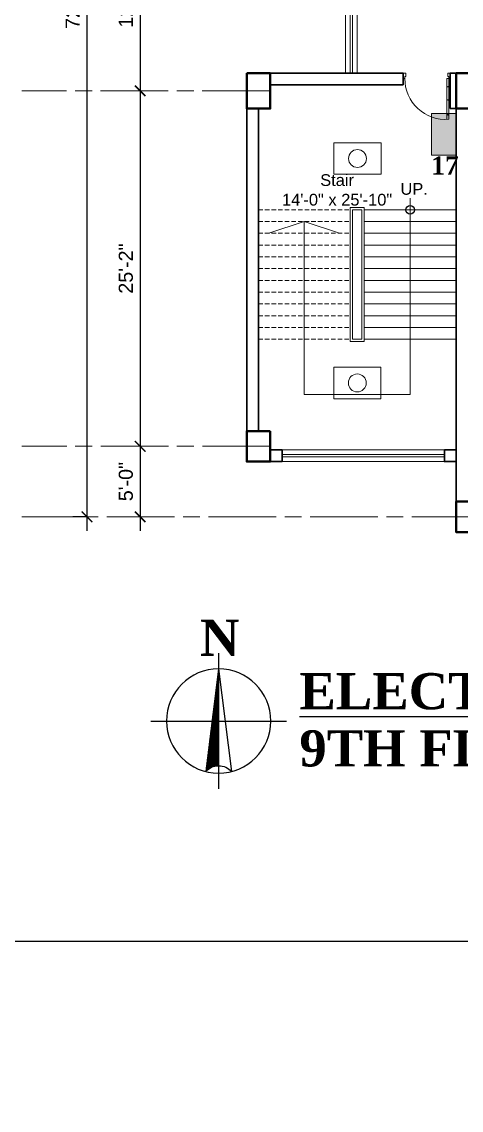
# Model space of a CAD drawing. Header units: inches. Extents: x -12 to 20935469, y -1604 to 24729220.
# Drawn here: x 20823853 to 20824226, y 24642678 to 24643603 of the extents above; entities that cross this region are included whole.
import ezdxf

# ---------------------------------------------------------------- set-up
doc = ezdxf.new("R2010")
doc.units = ezdxf.units.IN
doc.header["$LTSCALE"] = 0.03
doc.header["$MEASUREMENT"] = 0
doc.header["$PDMODE"] = 32
doc.header["$PDSIZE"] = 15
for name, pattern in [('ACAD_ISO02W100', [15, 12, -3]), ('ACAD_ISO08W100', [36, 24, -3, 6, -3]), ('DASHED2', [0.375, 0.25, -0.125]), ('DOT', [0.25, 0, -0.25])]:
    doc.linetypes.add(name, pattern=pattern)
for name, color, linetype, lineweight in [('CL BOX', 90, 'ACAD_ISO02W100', 0), ('column', 1, 'Continuous', 40), ('Dim Line', 252, 'Continuous', 13), ('Dimiention', 75, 'Continuous', 18), ('Door', 7, 'Continuous', 18), ('Gas', 21, 'Continuous', 5), ('Grid Line', 252, 'Continuous', 18), ('line', 7, 'Continuous', 9), ('Main Wall', 7, 'Continuous', 30), ('RAIL', 23, 'Continuous', 13), ('STAIR', 46, 'Continuous', 15), ('wind.', 150, 'Continuous', 20)]:
    doc.layers.add(name, color=color, linetype=linetype, lineweight=lineweight)
for name, color, linetype in [('H', 154, 'Continuous'), ('SB TEXT', 215, 'DOT'), ('TEXT', 7, 'Continuous')]:
    doc.layers.add(name, color=color, linetype=linetype)
doc.styles.add('2', font='swisscl.ttf')
doc.styles.add('RomanS', font='arial.ttf', dxfattribs={"height": 12})
doc.styles.get("Standard").update_dxf_attribs({"font": 'timesbd.ttf'})
doc.dimstyles.new('Aec_Arch_I', dxfattribs={"dimscale": 96, "dimtxt": 12, "dimasz": 0.09375, "dimexe": 0.125, "dimexo": 0.125, "dimgap": 0.0625, "dimtad": 1, "dimdec": 0, "dimzin": 3, "dimdsep": 46, "dimlunit": 4, "dimtxsty": 'RomanS', "dimblk1": 'ARCHTICK', "dimblk2": 'ARCHTICK', "dimsah": 1, "dimcen": 0.09375, "dimdle": 0.125, "dimadec": 0, "dimazin": 0, "dimtfac": 0.75, "dimtdec": 0, "dimtmove": 2, "dimatfit": 3, "dimldrblk": 'ARCHTICK', "dimfxl": 1, "dimfrac": 1, "dimtolj": 1, "dimtzin": 0, "dimarcsym": 0})
doc.dimstyles.new('arch grid', dxfattribs={"dimtxt": 250, "dimasz": 100, "dimexe": 10, "dimexo": 10, "dimgap": 0.09, "dimtad": 0, "dimdec": 0, "dimzin": 0, "dimdsep": 46, "dimtxsty": 'Standard', "dimblk": 'DOT', "dimcen": 50, "dimdle": 50, "dimclrd": 256, "dimclre": 256, "dimadec": 0, "dimazin": 0, "dimtfac": 1, "dimtdec": 0, "dimtofl": 0, "dimtmove": 0, "dimatfit": 3, "dimldrblk": 'DOT', "dimfxl": 200, "dimfxlon": 1, "dimtolj": 1, "dimtzin": 0, "dimlwd": -1, "dimlwe": -1, "dimarcsym": 1})

# ---------------------------------------------------------------- blocks, each defined once
blk = doc.blocks.new('Door_45')
at = {"layer": 'Door'}
for p, q in [((1.5, 5), (1.5, 44)), ((3.5, 44), (3.5, 5)), ((1.5, 40), (2.2, 40)), ((2.2, 40), (2.2, 39.5)), ((2.2, 39.5), (2.7, 39.5)), ((2.7, 39.5), (2.7, 40)), ((2.7, 40), (3.5, 40)), ((1.5, 25.8), (2.2, 25.8)), ((2.2, 25.8), (2.2, 25.3)), ((2.2, 25.3), (2.7, 25.3)), ((2.7, 25.8), (3.5, 25.8)), ((2.7, 25.3), (2.7, 25.8)), ((1.5, 12.6), (2.2, 12.6)), ((2.2, 12.6), (2.2, 13.1)), ((2.2, 13.1), (2.7, 13.1)), ((2.7, 13.1), (2.7, 12.6)), ((2.7, 12.6), (3.5, 12.6)), ((0, 0), (0, 5)), ((0, 5), (1.5, 5)), ((3.5, 5), (1.5, 5)), ((1.5, 5), (1.5, 3)), ((1.5, 3), (2.5, 3)), ((2.5, 3), (2.5, 0)), ((42.5, 3), (42.5, 0)), ((43.5, 3), (42.5, 3)), ((45, 5), (43.5, 5)), ((43.5, 5), (43.5, 3)), ((45, 0), (45, 5)), ((2.5, 0), (0, 0)), ((42.5, 0), (45, 0))]:
    blk.add_line(p, q, dxfattribs=at)
blk.add_arc((4.7, 5.3), 38.8, 359.6233, 94.6685, dxfattribs=at)
blk = doc.blocks.new('GGGFGFG')
at = {"layer": 'line', "color": 4, "ltscale": 50}
for p, q in [((7356688.2, 3293208.1), (7357003, 3293208.1)), ((7356688.2, 3292998.4), (7356688.2, 3293208.1)), ((7357003, 3293208.1), (7357003, 3292998.4)), ((7357003, 3292998.4), (7356688.2, 3292998.4))]:
    blk.add_line(p, q, dxfattribs=at)
blk.add_circle((7356845.6, 3293103.2), 59.6, dxfattribs=at)
blk = doc.blocks.new('JUJUJUKIII')
at = {"layer": 'H', "ltscale": 50, "true_color": 0x999999, "transparency": 33554556}
h = blk.add_hatch(color=253, dxfattribs=at)
h.dxf.hatch_style = 1
h.paths.add_polyline_path([(7363219.9, 3291034.2), (7363425.7, 3291034.2), (7363425.7, 3291376.7), (7363219.9, 3291376.7)])
at = {"layer": 'Dimiention', "color": 4, "ltscale": 50}
blk.add_lwpolyline([(7363219.9, 3291034.2), (7363425.7, 3291034.2), (7363425.7, 3291376.7), (7363219.9, 3291376.7)], close=True, dxfattribs=at)
blk = doc.blocks.new('NORTHSIGN')
at = {"lineweight": -3}
h = blk.add_hatch(dxfattribs=at)
h.set_pattern_fill('ANSI31', color=256, scale=0.00164, style=0)
h.set_pattern_definition([(135, (0.0461253, -0.606902), (0.00356656, 0.00356656), [])])
h.paths.add_polyline_path([(0, -0.0797), (0.0334, -0.3453), (0, -0.3453)])
edge = h.paths.add_edge_path()
edge.add_ellipse((0, -0.6599), major_axis=(-0.0871, 0.0026), ratio=1, start_angle=222.7483, end_angle=271.7164, ccw=False)
edge.add_line((0.0658, -0.6027), (0.0334, -0.3453))
edge.add_line((0.0334, -0.3453), (0, -0.3453))
edge.add_line((0, -0.3453), (0, -0.5727))
for p, q in [((0, 0), (0, -0.6906)), ((0, -0.0797), (-0.0658, -0.6027)), ((0, -0.0797), (0.0658, -0.6027)), ((0.3453, -0.3453), (-0.3453, -0.3453))]:
    blk.add_line(p, q, dxfattribs=at)
blk.add_circle((0, -0.3453), 0.2656, dxfattribs=at)
blk.add_circle((0, -0.3453), 0.2656, dxfattribs=at)
blk.add_arc((0, -0.6599), 0.0872, 41.0319, 138.9681)
blk = doc.blocks.new('_ArchTick')
at = {"color": 0, "linetype": 'ByBlock', "lineweight": 35, "const_width": 0.15}
blk.add_lwpolyline([(-0.5, -0.5), (0.5, 0.5)], dxfattribs=at)
blk = doc.blocks.new('*D332')
at = {"layer": 'Defpoints', "color": 0, "transparency": 16777216}
for p in [(20820043.81, 24639011.47), (20820043.81, 24638861.47), (20820043.81, 24638861.47)]:
    blk.add_point(p, dxfattribs=at)
at = {"layer": 'Dim Line', "color": 0, "lineweight": -2, "transparency": 16777216}
for p, q in [((20820043.81, 24639023.47), (20820043.81, 24638849.47)), ((20820055.81, 24639011.47), (20820055.81, 24639011.47)), ((20820055.81, 24638861.47), (20820055.81, 24638861.47))]:
    blk.add_line(p, q, dxfattribs=at)
at = {"layer": 'Dim Line', "color": 0, "lineweight": -2, "transparency": 16777216, "xscale": 9, "yscale": 9, "zscale": 9}
for p, rotation in [((20820043.81, 24639011.47), 90), ((20820043.81, 24638861.47), 270)]:
    blk.add_blockref('_ArchTick', p, dxfattribs=dict(at, rotation=rotation))
at = {"layer": 'Dim Line', "color": 0, "transparency": 16777216, "insert": (20820031.68, 24638936.47), "char_height": 12, "attachment_point": 5, "rotation": 90, "style": 'RomanS'}
blk.add_mtext('\\A1;12\'-6"', dxfattribs=at)
blk = doc.blocks.new('*D333')
at = {"layer": 'Defpoints', "color": 0, "transparency": 16777216}
for p in [(20820043.81, 24638861.47), (20820043.81, 24638559.44), (20820043.81, 24638559.44)]:
    blk.add_point(p, dxfattribs=at)
at = {"layer": 'Dim Line', "color": 0, "lineweight": -2, "transparency": 16777216}
for p, q in [((20820043.81, 24638873.47), (20820043.81, 24638547.44)), ((20820055.81, 24638861.47), (20820055.81, 24638861.47)), ((20820055.81, 24638559.44), (20820055.81, 24638559.44))]:
    blk.add_line(p, q, dxfattribs=at)
at = {"layer": 'Dim Line', "color": 0, "lineweight": -2, "transparency": 16777216, "xscale": 9, "yscale": 9, "zscale": 9}
for p, rotation in [((20820043.81, 24638861.47), 90), ((20820043.81, 24638559.44), 270)]:
    blk.add_blockref('_ArchTick', p, dxfattribs=dict(at, rotation=rotation))
at = {"layer": 'Dim Line', "color": 0, "transparency": 16777216, "insert": (20820031.68, 24638710.46), "char_height": 12, "attachment_point": 5, "rotation": 90, "style": 'RomanS'}
blk.add_mtext('\\A1;25\'-2"', dxfattribs=at)
blk = doc.blocks.new('*D334')
at = {"layer": 'Defpoints', "color": 0, "transparency": 16777216}
for p in [(20820043.81, 24638559.44), (20820043.81, 24638499.48), (20820043.81, 24638499.48)]:
    blk.add_point(p, dxfattribs=at)
at = {"layer": 'Dim Line', "color": 0, "lineweight": -2, "transparency": 16777216}
for p, q in [((20820043.81, 24638571.44), (20820043.81, 24638487.48)), ((20820055.81, 24638559.44), (20820055.81, 24638559.44)), ((20820055.81, 24638499.48), (20820055.81, 24638499.48))]:
    blk.add_line(p, q, dxfattribs=at)
at = {"layer": 'Dim Line', "color": 0, "lineweight": -2, "transparency": 16777216, "xscale": 9, "yscale": 9, "zscale": 9}
for p, rotation in [((20820043.81, 24638559.44), 90), ((20820043.81, 24638499.48), 270)]:
    blk.add_blockref('_ArchTick', p, dxfattribs=dict(at, rotation=rotation))
at = {"layer": 'Dim Line', "color": 0, "transparency": 16777216, "insert": (20820031.68, 24638529.46), "char_height": 12, "attachment_point": 5, "rotation": 90, "style": 'RomanS'}
blk.add_mtext('\\A1;5\'-0"', dxfattribs=at)
blk = doc.blocks.new('*D335')
at = {"layer": 'Defpoints', "color": 0, "transparency": 16777216}
for p in [(20819998.65, 24639371.33), (20820009.29, 24639371.33), (20820009.29, 24638499.48)]:
    blk.add_point(p, dxfattribs=at)
at = {"layer": 'Dim Line', "color": 0, "lineweight": -2, "transparency": 16777216}
for p, q in [((20819998.65, 24638487.48), (20819998.65, 24639383.33)), ((20819997.29, 24639371.33), (20819986.65, 24639371.33)), ((20819997.29, 24638499.48), (20819986.65, 24638499.48))]:
    blk.add_line(p, q, dxfattribs=at)
at = {"layer": 'Dim Line', "color": 0, "lineweight": -2, "transparency": 16777216, "xscale": 9, "yscale": 9, "zscale": 9}
for p, rotation in [((20819998.65, 24639371.33), 90), ((20819998.65, 24638499.48), 270)]:
    blk.add_blockref('_ArchTick', p, dxfattribs=dict(at, rotation=rotation))
at = {"layer": 'Dim Line', "color": 0, "transparency": 16777216, "insert": (20819986.53, 24638935.41), "char_height": 12, "attachment_point": 5, "rotation": 90, "style": 'RomanS'}
blk.add_mtext('\\A1;72\'-8"', dxfattribs=at)
blk = doc.blocks.new('_Oblique')
at = {"color": 0, "linetype": 'ByBlock', "lineweight": -2}
blk.add_line((-0.5, -0.5), (0.5, 0.5), dxfattribs=at)
blk = doc.blocks.new('*D363')
at = {"ltscale": 50, "transparency": 16777216}
for p, q in [((3479.24, 24649574.13), (3479.24, 24649400.75)), ((3479.42, 24649524.13), (3469.24, 24649524.13)), ((3479.42, 24649400.75), (3469.24, 24649400.75)), ((3479.24, 24649400.75), (3479.24, 8350.74))]:
    blk.add_line(p, q, dxfattribs=at)
at = {"layer": 'Defpoints', "color": 0, "ltscale": 50, "transparency": 16777216}
for p in [(20846678.15, 24649524.13), (3479.24, 24649400.75), (20846678.15, 24649400.75)]:
    blk.add_point(p, dxfattribs=at)
at = {"ltscale": 50, "transparency": 16777216, "xscale": 100, "yscale": 100, "zscale": 100}
for p, rotation in [((3479.24, 24649524.13), 90), ((3479.24, 24649400.75), 270)]:
    blk.add_blockref('_Oblique', p, dxfattribs=dict(at, rotation=rotation))
at = {"color": 0, "ltscale": 50, "transparency": 16777216, "insert": (3479.24, 3397.61), "char_height": 250, "attachment_point": 5, "rotation": 90}
blk.add_mtext('\\A1;{\\H8.57143x;300mm}', dxfattribs=at)
blk = doc.blocks.new('_Dot')
at = {"color": 0, "linetype": 'ByBlock', "lineweight": -2}
blk.add_line((-0.5, 0), (-1, 0), dxfattribs=at)
at = {"color": 0, "linetype": 'ByBlock', "const_width": 0.5}
blk.add_lwpolyline([(-0.25, 0, 1), (0.25, 0, 1)], format="xyb", close=True, dxfattribs=at)
blk = doc.blocks.new('GRID')
at = {"layer": 'Grid Line', "color": 252, "linetype": 'ACAD_ISO08W100', "lineweight": 9, "ltscale": 80, "true_color": 0x939598}
for p, q in [((20820154.14, 24638861.47), (20819943.28, 24638861.47)), ((20820154.28, 24638559.44), (20819943.28, 24638559.44)), ((20820332.25, 24638499.48), (20819943.28, 24638499.48))]:
    blk.add_line(p, q, dxfattribs=at)
at = {"layer": 'Dim Line'}
for base, p1, p2, picture, middle in [((20819998.65, 24639371.33), (20820009.29, 24638499.48), (20820009.29, 24639371.33), '*D335', (20819986.53, 24638935.41)), ((20820043.81, 24638861.47), (20820043.81, 24639011.47), (20820043.81, 24638861.47), '*D332', (20820031.68, 24638936.47)), ((20820043.81, 24638559.44), (20820043.81, 24638861.47), (20820043.81, 24638559.44), '*D333', (20820031.68, 24638710.46)), ((20820043.81, 24638499.48), (20820043.81, 24638559.44), (20820043.81, 24638499.48), '*D334', (20820031.68, 24638529.46))]:
    dim = blk.add_linear_dim(base=base, p1=p1, p2=p2, angle=90, dimstyle='Aec_Arch_I', dxfattribs=at)
    dim.commit()
    dim.dimension.update_dxf_attribs({"geometry": picture, "text_midpoint": middle})

msp = doc.modelspace()

# ---------------------------------------------------------------- linework, layer by layer
msp.add_circle((20824182.7, 24643442.89), 3.61)
at = {"layer": 'column', "lineweight": 40, "ltscale": 20}
for points in [[(20824043.9, 24643558.91), (20824063.9, 24643558.91), (20824063.9, 24643528.91), (20824043.9, 24643528.91)], [(20824221.87, 24643558.91), (20824241.87, 24643558.91), (20824241.87, 24643528.91), (20824221.87, 24643528.91)], [(20824063.9, 24643254.88), (20824043.9, 24643254.88), (20824043.9, 24643228.88), (20824063.9, 24643228.88)], [(20824241.87, 24643194.92), (20824221.87, 24643194.92), (20824221.87, 24643168.92), (20824241.87, 24643168.92)]]:
    msp.add_lwpolyline(points, close=True, dxfattribs=at)
at = {"layer": 'Defpoints'}
msp.add_lwpolyline([(20823799.23, 24644279.66), (20826238.09, 24644279.66), (20826238.09, 24642821.13), (20823799.23, 24642821.13)], close=True, dxfattribs=at)
at = {"layer": 'Gas', "color": 0, "lineweight": 5}
for points in [[(20824143.71, 24643444.89), (20824131.71, 24643444.89), (20824131.71, 24643330.89), (20824143.71, 24643330.89)], [(20824141.71, 24643442.89), (20824133.71, 24643442.89), (20824133.71, 24643332.89), (20824141.71, 24643332.89)]]:
    msp.add_lwpolyline(points, close=True, dxfattribs=at)
at = {"layer": 'Main Wall', "lineweight": 30}
for p, q in [((20824176.87, 24643558.91), (20824063.9, 24643558.91)), ((20824176.87, 24643558.91), (20824176.87, 24643548.91)), ((20824221.87, 24643558.88), (20824216.87, 24643558.88)), ((20824216.87, 24643558.88), (20824216.87, 24643528.91)), ((20824231.87, 24643558.89), (20824221.87, 24643558.89)), ((20824176.87, 24643548.91), (20824063.9, 24643548.91)), ((20824043.9, 24643528.91), (20824043.9, 24643254.88)), ((20824053.9, 24643528.91), (20824053.9, 24643254.88)), ((20824216.87, 24643528.91), (20824221.87, 24643528.91)), ((20824221.87, 24643194.92), (20824221.87, 24643528.92))]:
    msp.add_line(p, q, dxfattribs=at)
at = {"layer": 'Main Wall'}
for points in [[(20824063.9, 24643238.88), (20824073.9, 24643238.88), (20824073.9, 24643228.89), (20824063.9, 24643228.89)], [(20824211.87, 24643238.88), (20824221.87, 24643238.88), (20824221.87, 24643228.89), (20824211.87, 24643228.89)]]:
    msp.add_lwpolyline(points, close=True, dxfattribs=at)
at = {"layer": 'RAIL', "lineweight": 9}
for p, q in [((20824182.7, 24643452.62), (20824182.7, 24643285.89)), ((20824092.71, 24643432.89), (20824062.71, 24643422.89)), ((20824092.71, 24643285.89), (20824092.71, 24643432.89)), ((20824122.71, 24643422.89), (20824092.71, 24643432.89)), ((20824221.71, 24643422.89), (20824143.71, 24643422.89)), ((20824182.7, 24643285.89), (20824092.71, 24643285.89))]:
    msp.add_line(p, q, dxfattribs=at)
at = {"layer": 'STAIR', "color": 32, "linetype": 'DASHED2', "lineweight": 5, "ltscale": 500}
for p, q in [((20824053.74, 24643442.89), (20824131.71, 24643442.89)), ((20824053.74, 24643432.89), (20824131.71, 24643432.89)), ((20824053.74, 24643422.89), (20824131.71, 24643422.89)), ((20824053.74, 24643412.89), (20824131.71, 24643412.89)), ((20824053.74, 24643402.89), (20824131.71, 24643402.89)), ((20824053.74, 24643392.89), (20824131.71, 24643392.89)), ((20824053.74, 24643382.89), (20824131.71, 24643382.89)), ((20824053.74, 24643372.89), (20824131.71, 24643372.89)), ((20824053.74, 24643362.89), (20824131.71, 24643362.89)), ((20824053.74, 24643352.89), (20824131.71, 24643352.89)), ((20824053.74, 24643342.89), (20824131.71, 24643342.89)), ((20824053.74, 24643332.89), (20824131.71, 24643332.89))]:
    msp.add_line(p, q, dxfattribs=at)
at = {"layer": 'STAIR', "color": 32, "lineweight": 5}
for p, q in [((20824143.71, 24643442.89), (20824221.71, 24643442.89)), ((20824143.71, 24643432.89), (20824221.71, 24643432.89)), ((20824161.71, 24643422.89), (20824221.71, 24643422.89)), ((20824143.71, 24643412.89), (20824221.71, 24643412.89)), ((20824143.71, 24643402.89), (20824221.71, 24643402.89)), ((20824143.71, 24643392.89), (20824221.71, 24643392.89)), ((20824143.71, 24643382.89), (20824221.71, 24643382.89)), ((20824143.71, 24643372.89), (20824221.71, 24643372.89)), ((20824143.71, 24643362.89), (20824221.71, 24643362.89)), ((20824143.71, 24643352.89), (20824221.71, 24643352.89)), ((20824143.71, 24643342.89), (20824221.71, 24643342.89)), ((20824143.71, 24643332.89), (20824221.71, 24643332.89))]:
    msp.add_line(p, q, dxfattribs=at)
at = {"layer": 'wind.'}
for p, q in [((20824127.73, 24643558.91), (20824127.73, 24643679.07)), ((20824131.73, 24643558.91), (20824131.73, 24643679.07)), ((20824133.73, 24643558.91), (20824133.73, 24643679.07)), ((20824137.73, 24643558.91), (20824137.73, 24643679.07))]:
    msp.add_line(p, q, dxfattribs=at)
at = {"layer": 'wind.', "lineweight": 5}
for p, q in [((20824068.9, 24643238.88), (20824216.87, 24643238.88)), ((20824073.9, 24643234.88), (20824211.87, 24643234.88)), ((20824068.9, 24643228.89), (20824216.87, 24643228.89)), ((20824073.9, 24643232.88), (20824211.87, 24643232.88))]:
    msp.add_line(p, q, dxfattribs=at)

# ---------------------------------------------------------------- block references
msp.add_blockref('GRID', (3909.48, 4682.45))
at = {"xscale": -167.0133278539784, "yscale": 167.0133278539784, "zscale": 167.0133278555559}
msp.add_blockref('NORTHSIGN', (20824019.97, 24643066.15, 0), dxfattribs=at)
at = {"layer": 'CL BOX', "color": 5, "xscale": -0.127552882082143, "yscale": 0.127552882082143, "zscale": 0.127552882082143, "rotation": 359.9998993550784}
for p in [(21762524.08, 24223439.96), (21762523.95, 24223249.28)]:
    msp.add_blockref('GGGFGFG', p, dxfattribs=at)
at = {"layer": 'Door', "color": 250, "ltscale": 20, "xscale": 0.8888888888759539, "yscale": 0.8888888888759539, "zscale": 0.8888888888759539, "rotation": 180}
msp.add_blockref('Door_45', (20824216.87, 24643558.85), dxfattribs=at)
at = {"layer": 'line', "color": 5, "xscale": -0.1026830631760966, "yscale": 0.1026830631760966, "zscale": 0.1026830631760966}
msp.add_blockref('JUJUJUKIII', (21580299.84, 24305555.93), dxfattribs=at)

# ---------------------------------------------------------------- texts
msp.add_text('N', height=30.73).set_placement((20824004.2, 24643063.85, 0))
at = {"insert": (20824088.62, 24643049.17, 0), "char_height": 30.7306, "width": 958.24, "attachment_point": 1, "line_spacing_factor": 0.947396}
msp.add_mtext('{\\LELECTRICAL FIXTURE LAYOUT PLAN \\P}9TH FLOOR PLAN', dxfattribs=at)
at = {"layer": 'SB TEXT', "insert": (20824212.31, 24643472.79), "char_height": 15.435, "width": 227.4581, "attachment_point": 8, "rotation": 0}
msp.add_mtext('\\A1;17', dxfattribs=at)
at = {"layer": 'TEXT', "color": 30, "lineweight": 5, "ltscale": 20, "transparency": 33554615, "insert": (20824120.65, 24643473.1), "char_height": 10, "attachment_point": 2, "style": '2'}
msp.add_mtext_dynamic_manual_height_columns('\\pxsm1;{\\fArial|b0|i0|c0|p34;\\C0;Stair\\P14\'-0" x 25\'-10"  }', width=143.7835, gutter_width=0.282, heights=[0], dxfattribs=at)
at = {"layer": 'TEXT', "color": 30, "lineweight": 5, "ltscale": 20, "insert": (20824186.12, 24643465.63), "char_height": 10, "attachment_point": 2, "style": '2'}
msp.add_mtext_dynamic_manual_height_columns('{\\fArial|b0|i0|c0|p34;\\C0;UP.}', width=104.7597, gutter_width=0.5, heights=[0], dxfattribs=at)

# ---------------------------------------------------------------- dimensions: what is measured, and where the dimension line sits
at = {"ltscale": 50}
dim = msp.add_linear_dim(base=(3479.24, 24649400.75), p1=(20846678.15, 24649524.13), p2=(20846678.15, 24649400.75), angle=90, text='{\\H8.57143x;300mm}', dimstyle='arch grid', override={"dimblk1": 'Oblique', "dimblk2": 'Oblique', "dimsah": 1, "dimfxl": 0.18}, dxfattribs=at)
dim.commit()
dim.dimension.update_dxf_attribs({"geometry": '*D363', "text_midpoint": (3479.24, 3397.61), "dimtype": 160})

doc.saveas('drawing.dxf')
